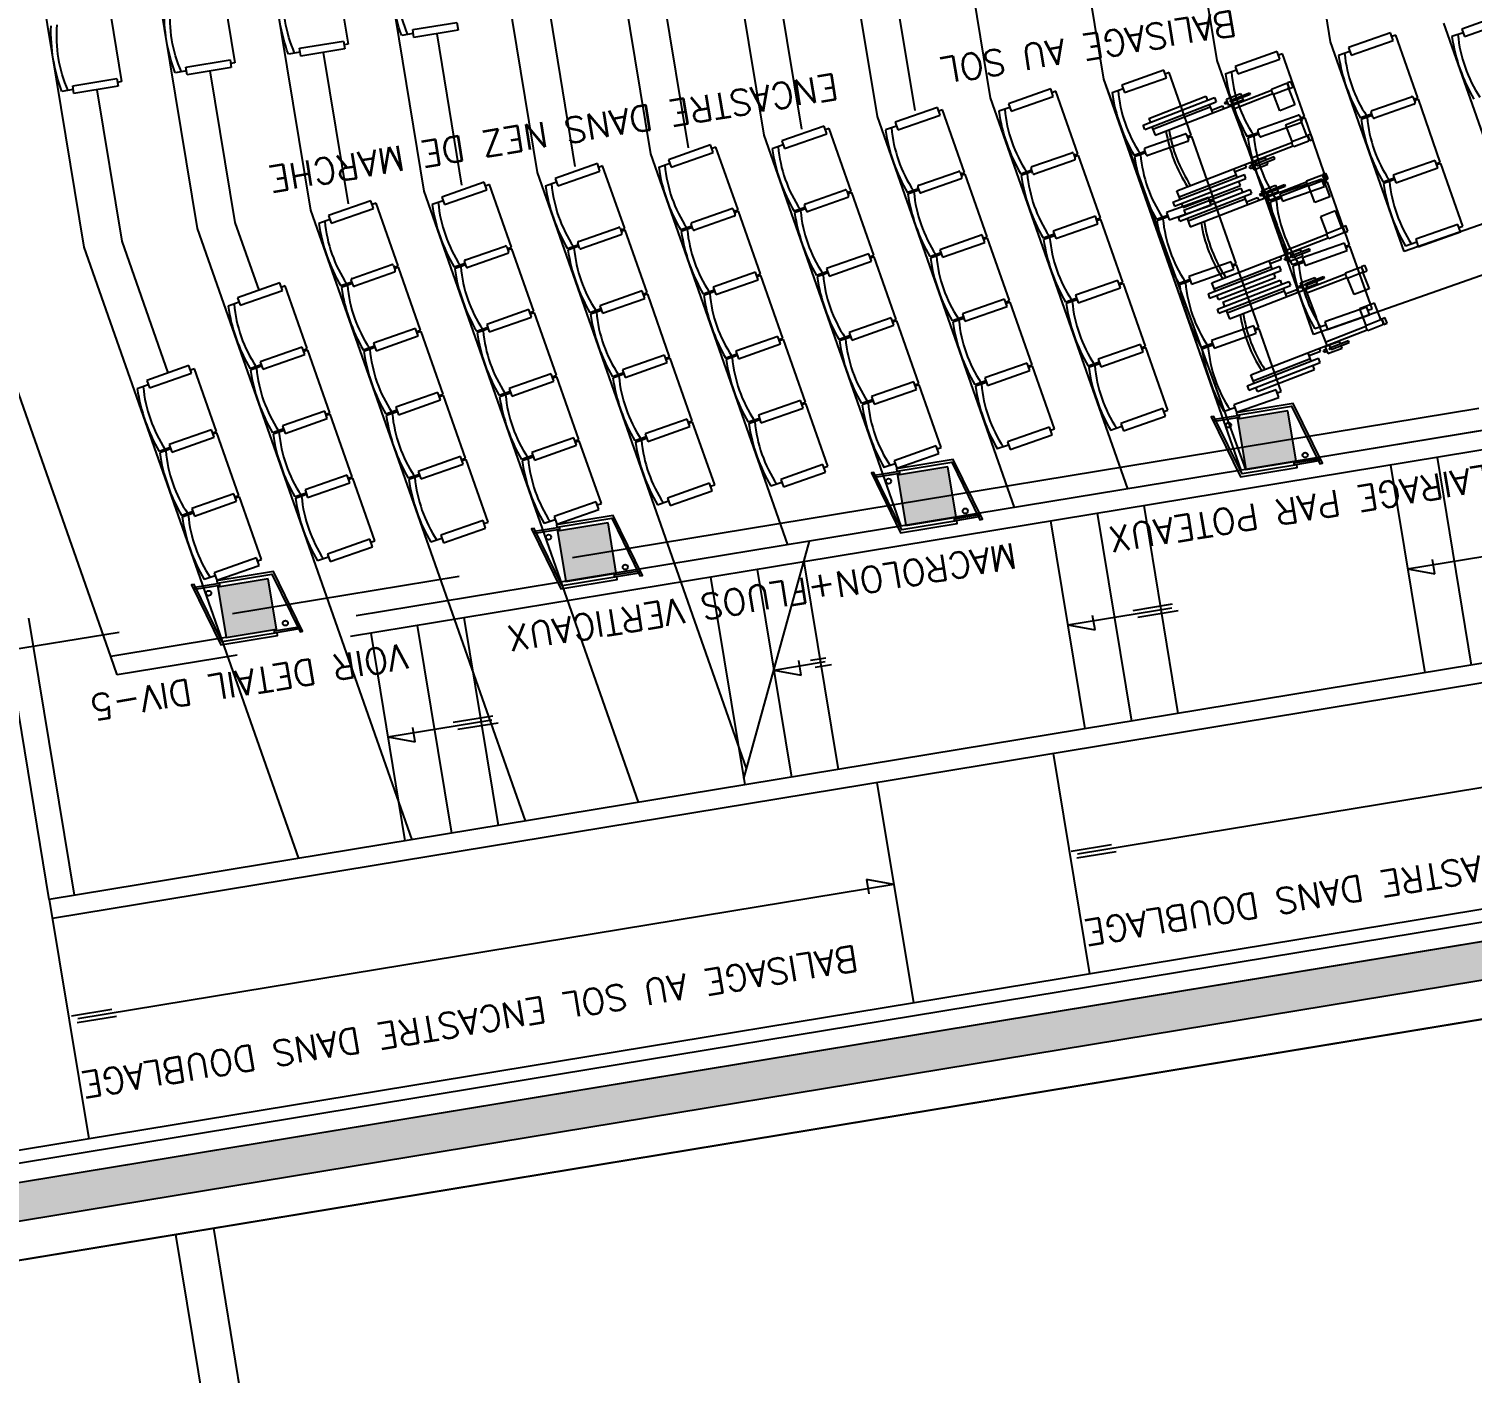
# Model space of a CAD drawing. Header units: millimetres. Extents: x 33140 to 33459, y 51582 to 51854.
# Drawn here: x 33264.98 to 33276.3, y 51634.11 to 51644.64 of the extents above; entities that cross this region are included whole.
import ezdxf

# ---------------------------------------------------------------- set-up
doc = ezdxf.new("R2010")
doc.units = ezdxf.units.MM
doc.header["$LTSCALE"] = 0.3
doc.header["$MEASUREMENT"] = 0
for name, pattern in [('ACAD_ISO02W100', [15, 12, -3]), ('ACAD_ISO04W100', [30, 24, -3, 0, -3]), ('ACAD_ISO08W100', [36, 24, -3, 6, -3])]:
    doc.linetypes.add(name, pattern=pattern)
doc.layers.get('0').update_dxf_attribs({"linetype": 'CONTINUOUS'})
for name, color, linetype in [('00-TRAMES-BAT', 7, 'ACAD_ISO08W100'), ('01-TREMIE-ESCAL-ASC', 4, 'CONTINUOUS'), ('02-MURS-PORTEUR', 1, 'CONTINUOUS'), ('02-MURS-POTEAU', 6, 'CONTINUOUS'), ('04-CLOISONS', 2, 'CONTINUOUS'), ('05-MEN-INT', 4, 'CONTINUOUS'), ('08-EQUI-HANDI', 151, 'CONTINUOUS'), ('08-EQUI-MEUBLE', 8, 'CONTINUOUS'), ('11-RES-ELECTRICITE', 71, 'CONTINUOUS'), ('14-HACH-MURS', 253, 'CONTINUOUS'), ('14-HACH-POTEAU', 251, 'CONTINUOUS')]:
    doc.layers.add(name, color=color, linetype=linetype)
doc.layers.add('POLY-SURFACE', color=1, linetype='CONTINUOUS', plot=False)
doc.styles.add('ANN', font='romans.shx')

# ---------------------------------------------------------------- blocks, each defined once
blk = doc.blocks.new('AD')
for p, q in [((28, 38.3), (22, 38.3)), ((22, 38.3), (22, 3.3)), ((28, 3.3), (28, 38.3)), ((22, 3.3), (28, 3.3))]:
    blk.add_line(p, q)
blk = doc.blocks.new('AG')
blk.add_lwpolyline([(-28, 4.3), (-28, 37.3, -0.414214), (-27, 38.3), (-23, 38.3, -0.414214), (-22, 37.3), (-22, 4.3, -0.414214), (-23, 3.3), (-27, 3.3, -0.414214)], format="xyb", close=True)
blk = doc.blocks.new('Hand-siege')
for p, q in [((-7.2, 25.4), (40.8, 25.4)), ((-7.2, 25.4), (-7.2, 21.9)), ((40.8, 25.4), (40.8, 21.9)), ((-13.2, 21.9), (46.8, 21.9)), ((-13.2, 18.4), (-13.2, 21.9)), ((-13.2, 18.4), (46.8, 18.4)), ((-7.2, 18.4), (-7.2, 11.4)), ((-7.2, 16.4), (40.8, 16.4)), ((-7.2, 11.4), (90.5, 11.4)), ((40.8, 18.4), (40.8, 11.4)), ((40.9, 13.8), (50.3, 13.8)), ((46.8, 21.9), (46.8, 18.4)), ((50.3, 13.8), (50.3, 11.4)), ((52.7, 15.6), (52.7, 14.1)), ((52.7, 15.6), (55, 15.6)), ((55, 14.1), (52.7, 14.1)), ((55, 17.6), (66.9, 17.6)), ((55, 12.1), (55, 17.6)), ((66.9, 12.1), (55, 12.1)), ((55.6, 12.1), (55.6, 11.4)), ((56.8, 11.4), (56.8, -12.1)), ((58.1, 12.1), (58.1, 11.4)), ((58.6, 15.6), (58.6, 12.1)), ((58.6, 15.6), (73.6, 15.6)), ((73.6, 14.1), (58.6, 14.1)), ((66.9, 17.6), (66.9, 15.6)), ((66.9, 14.1), (66.9, 12.1)), ((73.6, 15.6), (73.6, 14.1)), ((90.8, 12.1), (103.4, 12.1)), ((103.8, 11.4), (104.2, 11.4)), ((104.2, 12.3), (106.8, 12.3)), ((104.2, 7.5), (104.2, 12.3)), ((106.8, 12.3), (106.8, 7.5)), ((56.8, 8.4), (90.5, 8.4)), ((90.8, 7.8), (103.4, 7.8)), ((90.8, -6.1), (90.8, 7.8)), ((103.4, 7.8), (103.4, -6.1)), ((103.8, 8.4), (104.2, 8.4)), ((104.2, 7.5), (106.8, 7.5)), ((103.4, -6.1), (90.8, -6.1)), ((56.8, -35.6), (56.8, -12.1)), ((90.8, -18.1), (90.8, -32)), ((103.4, -18.1), (90.8, -18.1)), ((103.4, -32), (103.4, -18.1)), ((56.8, -32.6), (90.5, -32.6)), ((90.8, -32), (103.4, -32)), ((103.8, -32.6), (104.2, -32.6)), ((104.2, -31.7), (106.8, -31.7)), ((104.2, -31.7), (104.2, -36.4)), ((106.8, -36.4), (106.8, -31.7)), ((-13.2, -42.6), (-13.2, -46.1)), ((-13.2, -42.6), (46.8, -42.6)), ((-7.2, -42.6), (-7.2, -35.6)), ((-7.2, -35.6), (90.5, -35.6)), ((-7.2, -40.6), (40.8, -40.6)), ((40.8, -42.6), (40.8, -35.6)), ((40.9, -37.9), (50.3, -37.9)), ((46.8, -46.1), (46.8, -42.6)), ((50.3, -37.9), (50.3, -35.6)), ((55, -38.3), (52.7, -38.3)), ((52.7, -39.8), (52.7, -38.3)), ((52.7, -39.8), (55, -39.8)), ((66.9, -36.3), (55, -36.3)), ((55, -36.3), (55, -41.8)), ((55, -41.8), (66.9, -41.8)), ((55.6, -36.3), (55.6, -35.6)), ((58.1, -36.3), (58.1, -35.6)), ((58.6, -39.8), (58.6, -36.3)), ((73.6, -38.3), (58.6, -38.3)), ((58.6, -39.8), (73.6, -39.8)), ((66.9, -38.3), (66.9, -36.3)), ((66.9, -41.8), (66.9, -39.8)), ((73.6, -39.8), (73.6, -38.3)), ((90.8, -36.2), (103.4, -36.2)), ((103.8, -35.6), (104.2, -35.6)), ((104.2, -36.4), (106.8, -36.4)), ((-13.2, -46.1), (46.8, -46.1)), ((-7.2, -49.6), (-7.2, -46.1)), ((-7.2, -49.6), (40.8, -49.6)), ((40.8, -49.6), (40.8, -46.1))]:
    blk.add_line(p, q)
for centre in [(57.8, 14.8), (57.8, -39)]:
    blk.add_circle(centre, 0.435)
for centre, radius, start, end in [((113.6, -12.1), 114.2, 168.1249, 180), ((113.6, -12.1), 111.7, 167.8551, 180), ((94.1, 9.9), 3.96, 147.0992, 211.8662), ((100.1, 9.9), 3.96, 328.1338, 32.9008), ((113.6, -12.1), 114.2, 180, 191.8751), ((113.6, -12.1), 111.7, 180, 192.1449), ((94.1, -34.1), 3.96, 148.1338, 212.9008), ((100.1, -34.1), 3.96, 327.0992, 31.8662)]:
    blk.add_arc(centre, radius, start, end)

msp = doc.modelspace()

# ---------------------------------------------------------------- hatches: boundary and pattern name
at = {"layer": '14-HACH-MURS'}
msp.add_hatch(color=256, dxfattribs=at).paths.add_polyline_path([(33297.513, 51640.663), (33259.278, 51634.367), (33255.16, 51659.373), (33275.535, 51662.728), (33275.584, 51662.432), (33255.505, 51659.126), (33259.525, 51634.712), (33283.443, 51638.65), (33283.384, 51639.005), (33283.582, 51639.038), (33283.64, 51638.683), (33285.919, 51639.058), (33285.861, 51639.413), (33286.058, 51639.446), (33286.117, 51639.091), (33297.168, 51640.91), (33296.526, 51644.808), (33296.871, 51644.56)])
at = {"layer": '14-HACH-POTEAU'}
h = msp.add_hatch(color=256, dxfattribs=at)
h.paths.add_polyline_path([(33261.531, 51639.451), (33261.137, 51639.386), (33261.202, 51638.991), (33261.596, 51639.056)])
h.paths.add_polyline_path([(33277.516, 51642.083), (33277.121, 51642.018), (33277.186, 51641.623), (33277.581, 51641.688)])
h.paths.add_polyline_path([(33274.852, 51641.644), (33274.457, 51641.579), (33274.522, 51641.185), (33274.917, 51641.25)])
h.paths.add_polyline_path([(33272.188, 51641.206), (33271.793, 51641.141), (33271.858, 51640.746), (33272.253, 51640.811)])
h.paths.add_polyline_path([(33269.524, 51640.767), (33269.129, 51640.702), (33269.194, 51640.307), (33269.589, 51640.372)])
h.paths.add_polyline_path([(33266.86, 51640.328), (33266.465, 51640.263), (33266.53, 51639.869), (33266.925, 51639.934)])
h.paths.add_polyline_path([(33264.196, 51639.89), (33263.801, 51639.825), (33263.866, 51639.43), (33264.261, 51639.495)])

# ---------------------------------------------------------------- linework, layer by layer
at = {"layer": '00-TRAMES-BAT'}
msp.add_line((33382.914, 51659.21), (33261.469, 51639.213), dxfattribs=at)
at = {"layer": '01-TREMIE-ESCAL-ASC'}
for p, q in [((33275.657, 51641.219), (33275.925, 51639.591)), ((33276.022, 51641.279), (33276.29, 51639.651)), ((33273.723, 51640.901), (33273.991, 51639.273)), ((33272.993, 51640.781), (33273.261, 51639.153)), ((33273.358, 51640.841), (33273.626, 51639.213)), ((33271.059, 51640.462), (33271.327, 51638.834)), ((33275.791, 51640.405), (33276.005, 51640.366)), ((33276.005, 51640.366), (33275.986, 51640.48)), ((33279.452, 51640.172), (33265.145, 51637.816)), ((33279.477, 51640.024), (33265.169, 51637.668)), ((33273.127, 51639.967), (33273.341, 51639.927)), ((33273.341, 51639.927), (33273.322, 51640.041)), ((33270.823, 51639.613), (33270.962, 51638.774)), ((33270.823, 51639.613), (33271.038, 51639.573)), ((33271.038, 51639.573), (33271.019, 51639.687)), ((33268.013, 51639.05), (33267.994, 51639.164)), ((33267.798, 51639.089), (33268.013, 51639.05)), ((33273.014, 51638.96), (33273.298, 51637.233)), ((33271.632, 51638.732), (33271.917, 51637.006)), ((33271.764, 51637.933), (33271.55, 51637.973)), ((33271.55, 51637.973), (33271.569, 51637.859)), ((33265.145, 51637.816), (33265.454, 51635.941))]:
    msp.add_line(p, q, dxfattribs=at)
at = {"layer": '01-TREMIE-ESCAL-ASC', "linetype": 'ACAD_ISO02W100'}
for p, q in [((33271.103, 51640.622), (33266.925, 51639.934)), ((33271.059, 51640.462), (33265.678, 51639.576)), ((33270.694, 51640.402), (33270.823, 51639.613)), ((33270.328, 51640.342), (33270.597, 51638.714)), ((33268.029, 51639.963), (33268.297, 51638.335)), ((33268.394, 51640.024), (33268.663, 51638.395)), ((33266.494, 51639.863), (33265.628, 51639.72)), ((33267.664, 51639.903), (33267.932, 51638.275)), ((33265.678, 51639.576), (33265.628, 51639.72))]:
    msp.add_line(p, q, dxfattribs=at)
at = {"layer": '01-TREMIE-ESCAL-ASC', "linetype": 'ACAD_ISO04W100'}
for p, q in [((33270.588, 51638.763), (33271.103, 51640.622)), ((33275.791, 51640.405), (33276.606, 51640.54)), ((33273.127, 51639.967), (33273.942, 51640.101)), ((33273.639, 51640.081), (33273.948, 51640.132)), ((33273.676, 51640.027), (33273.992, 51640.079)), ((33270.823, 51639.613), (33271.225, 51639.679)), ((33271.111, 51639.691), (33271.231, 51639.71)), ((33271.148, 51639.636), (33271.275, 51639.657)), ((33267.798, 51639.089), (33268.614, 51639.224)), ((33268.311, 51639.204), (33268.62, 51639.255)), ((33268.348, 51639.149), (33268.664, 51639.201)), ((33279.608, 51639.225), (33273.204, 51638.17)), ((33273.47, 51638.244), (33273.153, 51638.192)), ((33273.507, 51638.19), (33273.198, 51638.139)), ((33271.764, 51637.933), (33265.37, 51636.88)), ((33265.636, 51636.955), (33265.32, 51636.903)), ((33265.673, 51636.9), (33265.364, 51636.849))]:
    msp.add_line(p, q, dxfattribs=at)
at = {"layer": '02-MURS-PORTEUR', "color": 4}
for p, q in [((33275.187, 51644.534), (33273.4, 51655.387)), ((33274.299, 51644.387), (33272.512, 51655.241)), ((33273.411, 51644.241), (33271.624, 51655.095)), ((33272.523, 51644.095), (33270.736, 51654.949)), ((33271.635, 51643.949), (33269.848, 51654.802)), ((33270.747, 51643.802), (33268.96, 51654.656)), ((33269.859, 51643.656), (33268.072, 51654.51)), ((33268.971, 51643.51), (33267.184, 51654.364)), ((33268.083, 51643.364), (33266.296, 51654.218)), ((33267.195, 51643.217), (33265.407, 51654.071)), ((33266.307, 51643.071), (33264.519, 51653.925)), ((33265.419, 51642.925), (33263.631, 51653.779)), ((33271.931, 51643.997), (33271.736, 51645.183)), ((33271.043, 51643.851), (33270.848, 51645.037)), ((33270.155, 51643.705), (33269.96, 51644.891)), ((33269.267, 51643.559), (33269.072, 51644.744)), ((33268.379, 51643.412), (33268.184, 51644.598)), ((33276.476, 51643.539), (33276.075, 51644.68)), ((33275.764, 51642.891), (33275.187, 51644.534)), ((33267.491, 51643.266), (33267.295, 51644.452)), ((33275.052, 51642.242), (33274.299, 51644.387)), ((33266.603, 51643.12), (33266.407, 51644.306)), ((33265.715, 51642.974), (33265.519, 51644.159)), ((33274.486, 51641.179), (33273.411, 51644.241)), ((33273.598, 51641.032), (33272.523, 51644.095)), ((33272.71, 51640.886), (33271.635, 51643.949)), ((33271.822, 51640.74), (33270.747, 51643.802)), ((33270.934, 51640.594), (33269.859, 51643.656)), ((33277.952, 51643.659), (33275.764, 51642.891)), ((33270.61, 51638.842), (33268.971, 51643.51)), ((33269.764, 51638.577), (33268.083, 51643.364)), ((33278.066, 51643.301), (33275.052, 51642.242)), ((33266.789, 51642.589), (33266.603, 51643.12)), ((33268.876, 51638.431), (33267.195, 51643.217)), ((33267.988, 51638.284), (33266.307, 51643.071)), ((33267.1, 51638.138), (33265.419, 51642.925)), ((33266.077, 51641.941), (33265.715, 51642.974)), ((33265.145, 51637.816), (33264.788, 51639.987)), ((33265.342, 51637.849), (33264.985, 51640.02)), ((33266.53, 51639.869), (33266.494, 51639.863))]:
    msp.add_line(p, q, dxfattribs=at)
at = {"layer": '02-MURS-PORTEUR', "color": 8, "linetype": 'ACAD_ISO02W100'}
for p, q in [((33265.628, 51639.72), (33264.51, 51642.903)), ((33266.431, 51635.241), (33267.655, 51627.81)), ((33266.135, 51635.192), (33267.408, 51627.465))]:
    msp.add_line(p, q, dxfattribs=at)
at = {"layer": '02-MURS-PORTEUR'}
for p, q in [((33297.513, 51640.663), (33259.278, 51634.367)), ((33283.443, 51638.65), (33259.525, 51634.712))]:
    msp.add_line(p, q, dxfattribs=at)
at = {"layer": '02-MURS-PORTEUR', "color": 4}
msp.add_arc((33323.728, 51658.1), 48, 180.743, 197.9581, dxfattribs=at)
at = {"layer": '02-MURS-POTEAU'}
for points in [[(33274.852, 51641.644), (33274.457, 51641.579), (33274.522, 51641.185), (33274.917, 51641.25)], [(33272.188, 51641.206), (33271.793, 51641.141), (33271.858, 51640.746), (33272.253, 51640.811)], [(33269.524, 51640.767), (33269.129, 51640.702), (33269.194, 51640.307), (33269.589, 51640.372)], [(33266.86, 51640.328), (33266.465, 51640.263), (33266.53, 51639.869), (33266.925, 51639.934)]]:
    msp.add_lwpolyline(points, close=True, dxfattribs=at)
at = {"layer": '04-CLOISONS'}
for p, q in [((33283.402, 51638.897), (33261.014, 51635.21)), ((33283.418, 51638.798), (33259.649, 51634.884))]:
    msp.add_line(p, q, dxfattribs=at)
for points in [[(33274.452, 51641.609), (33274.882, 51641.68), (33275.102, 51641.229), (33275.123, 51641.233), (33274.893, 51641.702), (33274.449, 51641.629)], [(33274.922, 51641.22), (33274.493, 51641.149), (33274.273, 51641.6), (33274.252, 51641.596), (33274.481, 51641.127), (33274.925, 51641.2)], [(33271.788, 51641.17), (33272.218, 51641.241), (33272.438, 51640.791), (33272.458, 51640.794), (33272.229, 51641.263), (33271.785, 51641.19)], [(33272.258, 51640.781), (33271.828, 51640.711), (33271.608, 51641.161), (33271.588, 51641.157), (33271.817, 51640.688), (33272.261, 51640.762)], [(33269.124, 51640.732), (33269.554, 51640.802), (33269.774, 51640.352), (33269.794, 51640.355), (33269.565, 51640.824), (33269.121, 51640.751)], [(33269.594, 51640.343), (33269.164, 51640.272), (33268.944, 51640.722), (33268.924, 51640.719), (33269.153, 51640.25), (33269.597, 51640.323)], [(33266.46, 51640.293), (33266.889, 51640.364), (33267.11, 51639.913), (33267.13, 51639.917), (33266.901, 51640.386), (33266.457, 51640.313)], [(33266.93, 51639.904), (33266.5, 51639.833), (33266.28, 51640.283), (33266.26, 51640.28), (33266.489, 51639.811), (33266.933, 51639.884)]]:
    msp.add_lwpolyline(points, close=True, dxfattribs=at)
at = {"layer": '05-MEN-INT'}
for p, q in [((33279.16, 51641.948), (33271.103, 51640.622)), ((33279.332, 51641.825), (33271.059, 51640.462))]:
    msp.add_line(p, q, dxfattribs=at)
for points in [[(33274.472, 51641.607), (33274.277, 51641.575), (33274.28, 51641.562), (33274.474, 51641.594)], [(33274.902, 51641.222), (33275.097, 51641.254), (33275.095, 51641.266), (33274.9, 51641.234)], [(33271.808, 51641.169), (33271.613, 51641.137), (33271.615, 51641.124), (33271.81, 51641.156)], [(33272.238, 51640.783), (33272.433, 51640.815), (33272.431, 51640.828), (33272.236, 51640.796)], [(33269.144, 51640.73), (33268.949, 51640.698), (33268.951, 51640.685), (33269.146, 51640.717)], [(33266.48, 51640.291), (33266.285, 51640.259), (33266.287, 51640.246), (33266.482, 51640.278)], [(33269.574, 51640.344), (33269.769, 51640.376), (33269.767, 51640.389), (33269.572, 51640.357)], [(33266.91, 51639.905), (33267.105, 51639.938), (33267.103, 51639.95), (33266.908, 51639.918)]]:
    msp.add_lwpolyline(points, close=True, dxfattribs=at)
for centre in [(33274.387, 51641.532), (33274.988, 51641.297), (33271.723, 51641.093), (33272.324, 51640.859), (33269.058, 51640.654), (33269.659, 51640.42), (33266.394, 51640.215), (33266.995, 51639.981)]:
    msp.add_circle(centre, 0.02, dxfattribs=at)
at = {"layer": '08-EQUI-MEUBLE'}
for p, q in [((33267.403, 51645.028), (33267.488, 51644.515)), ((33266.515, 51644.882), (33266.6, 51644.369)), ((33265.627, 51644.736), (33265.712, 51644.223)), ((33267.998, 51644.599), (33267.907, 51644.584)), ((33275.699, 51644.586), (33275.667, 51644.575)), ((33275.871, 51644.095), (33275.699, 51644.586)), ((33276.225, 51644.605), (33276.138, 51644.575)), ((33267.488, 51644.515), (33267.455, 51644.51)), ((33266.6, 51644.369), (33266.567, 51644.364)), ((33267.11, 51644.453), (33267.019, 51644.438)), ((33274.811, 51644.44), (33274.779, 51644.429)), ((33274.983, 51643.949), (33274.811, 51644.44)), ((33275.337, 51644.459), (33275.25, 51644.428)), ((33266.222, 51644.307), (33266.131, 51644.292)), ((33273.923, 51644.294), (33273.891, 51644.282)), ((33274.095, 51643.803), (33273.923, 51644.294)), ((33274.449, 51644.313), (33274.362, 51644.282)), ((33265.333, 51644.16), (33265.243, 51644.146)), ((33265.712, 51644.223), (33265.679, 51644.217)), ((33273.034, 51644.147), (33273.003, 51644.136)), ((33273.207, 51643.657), (33273.034, 51644.147)), ((33273.561, 51644.167), (33273.474, 51644.136)), ((33272.673, 51644.02), (33272.586, 51643.99)), ((33275.839, 51644.084), (33275.871, 51644.095)), ((33275.875, 51644.084), (33275.843, 51644.073)), ((33276.047, 51643.593), (33275.875, 51644.084)), ((33272.146, 51644.001), (33272.115, 51643.99)), ((33272.319, 51643.51), (33272.146, 51644.001)), ((33274.951, 51643.938), (33274.983, 51643.949)), ((33274.987, 51643.938), (33274.955, 51643.927)), ((33275.159, 51643.447), (33274.987, 51643.938)), ((33275.509, 51643.968), (33275.422, 51643.938)), ((33275.513, 51643.957), (33275.426, 51643.927)), ((33271.258, 51643.855), (33271.227, 51643.844)), ((33271.431, 51643.364), (33271.258, 51643.855)), ((33271.785, 51643.874), (33271.698, 51643.844)), ((33274.063, 51643.792), (33274.095, 51643.803)), ((33274.621, 51643.822), (33274.534, 51643.792)), ((33274.625, 51643.811), (33274.538, 51643.78)), ((33270.37, 51643.709), (33270.339, 51643.698)), ((33270.543, 51643.218), (33270.37, 51643.709)), ((33270.897, 51643.728), (33270.81, 51643.697)), ((33274.099, 51643.792), (33274.067, 51643.781)), ((33274.271, 51643.301), (33274.099, 51643.792)), ((33270.009, 51643.582), (33269.922, 51643.551)), ((33273.175, 51643.646), (33273.207, 51643.657)), ((33273.211, 51643.645), (33273.179, 51643.634)), ((33273.383, 51643.155), (33273.211, 51643.645)), ((33273.733, 51643.676), (33273.646, 51643.645)), ((33273.737, 51643.665), (33273.65, 51643.634)), ((33276.016, 51643.582), (33276.047, 51643.593)), ((33276.051, 51643.582), (33276.02, 51643.571)), ((33276.223, 51643.091), (33276.051, 51643.582)), ((33269.482, 51643.562), (33269.451, 51643.551)), ((33269.655, 51643.072), (33269.482, 51643.562)), ((33272.287, 51643.499), (33272.319, 51643.51)), ((33272.323, 51643.499), (33272.291, 51643.488)), ((33272.495, 51643.008), (33272.323, 51643.499)), ((33272.845, 51643.53), (33272.758, 51643.499)), ((33272.849, 51643.518), (33272.762, 51643.488)), ((33275.686, 51643.466), (33275.599, 51643.436)), ((33275.69, 51643.455), (33275.603, 51643.425)), ((33268.594, 51643.416), (33268.563, 51643.405)), ((33268.767, 51642.926), (33268.594, 51643.416)), ((33269.121, 51643.435), (33269.034, 51643.405)), ((33271.399, 51643.353), (33271.431, 51643.364)), ((33271.435, 51643.353), (33271.403, 51643.342)), ((33271.607, 51642.862), (33271.435, 51643.353)), ((33271.957, 51643.383), (33271.87, 51643.353)), ((33271.961, 51643.372), (33271.874, 51643.342)), ((33275.128, 51643.436), (33275.159, 51643.447)), ((33275.163, 51643.436), (33275.132, 51643.425)), ((33275.335, 51642.945), (33275.163, 51643.436)), ((33267.706, 51643.27), (33267.675, 51643.259)), ((33267.879, 51642.779), (33267.706, 51643.27)), ((33268.233, 51643.289), (33268.146, 51643.259)), ((33271.069, 51643.237), (33270.982, 51643.207)), ((33274.24, 51643.29), (33274.271, 51643.301)), ((33274.275, 51643.29), (33274.244, 51643.279)), ((33274.447, 51642.799), (33274.275, 51643.29)), ((33274.797, 51643.32), (33274.711, 51643.29)), ((33274.801, 51643.309), (33274.715, 51643.278)), ((33267.345, 51643.143), (33267.258, 51643.112)), ((33270.511, 51643.207), (33270.543, 51643.218)), ((33270.547, 51643.207), (33270.515, 51643.196)), ((33270.719, 51642.716), (33270.547, 51643.207)), ((33271.073, 51643.226), (33270.986, 51643.195)), ((33273.352, 51643.144), (33273.383, 51643.155)), ((33273.387, 51643.143), (33273.356, 51643.132)), ((33273.559, 51642.653), (33273.387, 51643.143)), ((33273.909, 51643.174), (33273.823, 51643.143)), ((33273.913, 51643.163), (33273.827, 51643.132)), ((33269.623, 51643.061), (33269.655, 51643.072)), ((33269.659, 51643.06), (33269.627, 51643.049)), ((33269.831, 51642.57), (33269.659, 51643.06)), ((33270.181, 51643.091), (33270.094, 51643.061)), ((33270.185, 51643.08), (33270.098, 51643.049)), ((33272.464, 51642.997), (33272.495, 51643.008)), ((33273.021, 51643.028), (33272.935, 51642.997)), ((33273.025, 51643.016), (33272.939, 51642.986)), ((33276.192, 51643.08), (33276.223, 51643.091)), ((33268.735, 51642.914), (33268.767, 51642.926)), ((33268.771, 51642.914), (33268.739, 51642.903)), ((33268.943, 51642.424), (33268.771, 51642.914)), ((33269.293, 51642.945), (33269.206, 51642.914)), ((33269.297, 51642.933), (33269.21, 51642.903)), ((33272.499, 51642.997), (33272.468, 51642.986)), ((33272.671, 51642.507), (33272.499, 51642.997)), ((33275.304, 51642.934), (33275.335, 51642.945)), ((33275.339, 51642.934), (33275.308, 51642.923)), ((33275.512, 51642.443), (33275.339, 51642.934)), ((33275.862, 51642.964), (33275.775, 51642.934)), ((33267.847, 51642.768), (33267.879, 51642.779)), ((33268.405, 51642.799), (33268.318, 51642.768)), ((33268.409, 51642.787), (33268.322, 51642.757)), ((33271.576, 51642.851), (33271.607, 51642.862)), ((33271.611, 51642.851), (33271.58, 51642.84)), ((33271.783, 51642.36), (33271.611, 51642.851)), ((33272.133, 51642.881), (33272.047, 51642.851)), ((33272.137, 51642.87), (33272.051, 51642.84)), ((33274.416, 51642.788), (33274.447, 51642.799)), ((33274.451, 51642.788), (33274.42, 51642.777)), ((33274.624, 51642.297), (33274.451, 51642.788)), ((33274.974, 51642.818), (33274.887, 51642.788)), ((33274.978, 51642.807), (33274.891, 51642.776)), ((33267.882, 51642.768), (33267.851, 51642.757)), ((33268.055, 51642.277), (33267.882, 51642.768)), ((33270.688, 51642.705), (33270.719, 51642.716)), ((33270.723, 51642.705), (33270.691, 51642.694)), ((33270.895, 51642.214), (33270.723, 51642.705)), ((33271.245, 51642.735), (33271.159, 51642.705)), ((33271.249, 51642.724), (33271.163, 51642.693)), ((33274.086, 51642.672), (33273.999, 51642.642)), ((33274.09, 51642.661), (33274.003, 51642.63)), ((33266.994, 51642.622), (33266.963, 51642.611)), ((33267.167, 51642.131), (33266.994, 51642.622)), ((33267.517, 51642.652), (33267.43, 51642.622)), ((33267.521, 51642.641), (33267.434, 51642.61)), ((33269.799, 51642.559), (33269.831, 51642.57)), ((33269.835, 51642.558), (33269.803, 51642.547)), ((33270.007, 51642.068), (33269.835, 51642.558)), ((33270.357, 51642.589), (33270.271, 51642.559)), ((33270.361, 51642.578), (33270.274, 51642.547)), ((33273.528, 51642.642), (33273.559, 51642.653)), ((33273.563, 51642.641), (33273.532, 51642.63)), ((33273.736, 51642.151), (33273.563, 51642.641)), ((33266.633, 51642.495), (33266.546, 51642.464)), ((33269.469, 51642.443), (33269.382, 51642.412)), ((33272.64, 51642.496), (33272.671, 51642.507)), ((33272.675, 51642.495), (33272.644, 51642.484)), ((33272.848, 51642.005), (33272.675, 51642.495)), ((33273.198, 51642.526), (33273.111, 51642.495)), ((33273.202, 51642.514), (33273.115, 51642.484)), ((33275.48, 51642.432), (33275.512, 51642.443)), ((33268.911, 51642.413), (33268.943, 51642.424)), ((33268.947, 51642.412), (33268.915, 51642.401)), ((33269.119, 51641.922), (33268.947, 51642.412)), ((33269.473, 51642.431), (33269.386, 51642.401)), ((33271.752, 51642.349), (33271.783, 51642.36)), ((33271.787, 51642.349), (33271.756, 51642.338)), ((33271.96, 51641.858), (33271.787, 51642.349)), ((33272.31, 51642.38), (33272.223, 51642.349)), ((33272.314, 51642.368), (33272.227, 51642.338)), ((33268.023, 51642.266), (33268.055, 51642.277)), ((33268.059, 51642.266), (33268.027, 51642.255)), ((33268.231, 51641.775), (33268.059, 51642.266)), ((33268.581, 51642.297), (33268.494, 51642.266)), ((33268.585, 51642.285), (33268.498, 51642.255)), ((33270.864, 51642.203), (33270.895, 51642.214)), ((33271.422, 51642.233), (33271.335, 51642.203)), ((33271.426, 51642.222), (33271.339, 51642.192)), ((33274.592, 51642.286), (33274.624, 51642.297)), ((33274.628, 51642.286), (33274.596, 51642.275)), ((33274.8, 51641.795), (33274.628, 51642.286)), ((33275.15, 51642.316), (33275.063, 51642.286)), ((33267.135, 51642.12), (33267.167, 51642.131)), ((33267.171, 51642.12), (33267.139, 51642.109)), ((33267.343, 51641.629), (33267.171, 51642.12)), ((33267.693, 51642.15), (33267.606, 51642.12)), ((33267.697, 51642.139), (33267.61, 51642.109)), ((33270.899, 51642.203), (33270.868, 51642.192)), ((33271.071, 51641.712), (33270.899, 51642.203)), ((33273.704, 51642.14), (33273.736, 51642.151)), ((33273.74, 51642.139), (33273.708, 51642.128)), ((33273.912, 51641.649), (33273.74, 51642.139)), ((33274.262, 51642.17), (33274.175, 51642.14)), ((33274.266, 51642.159), (33274.179, 51642.128)), ((33266.805, 51642.004), (33266.718, 51641.974)), ((33266.809, 51641.993), (33266.722, 51641.962)), ((33269.976, 51642.057), (33270.007, 51642.068)), ((33270.011, 51642.057), (33269.98, 51642.045)), ((33270.183, 51641.566), (33270.011, 51642.057)), ((33270.534, 51642.087), (33270.447, 51642.057)), ((33270.538, 51642.076), (33270.451, 51642.045)), ((33272.816, 51641.994), (33272.848, 51642.005)), ((33272.852, 51641.993), (33272.82, 51641.982)), ((33273.024, 51641.503), (33272.852, 51641.993)), ((33273.374, 51642.024), (33273.287, 51641.993)), ((33273.378, 51642.012), (33273.291, 51641.982)), ((33266.283, 51641.974), (33266.251, 51641.963)), ((33266.455, 51641.483), (33266.283, 51641.974)), ((33269.088, 51641.911), (33269.119, 51641.922)), ((33269.123, 51641.91), (33269.092, 51641.899)), ((33269.295, 51641.42), (33269.123, 51641.91)), ((33269.646, 51641.941), (33269.559, 51641.91)), ((33269.649, 51641.93), (33269.563, 51641.899)), ((33272.486, 51641.878), (33272.399, 51641.847)), ((33265.921, 51641.847), (33265.834, 51641.816)), ((33268.2, 51641.764), (33268.231, 51641.775)), ((33268.235, 51641.764), (33268.204, 51641.753)), ((33268.407, 51641.273), (33268.235, 51641.764)), ((33268.757, 51641.795), (33268.671, 51641.764)), ((33268.761, 51641.783), (33268.675, 51641.753)), ((33271.928, 51641.847), (33271.96, 51641.858)), ((33271.963, 51641.847), (33271.932, 51641.836)), ((33272.136, 51641.356), (33271.963, 51641.847)), ((33272.49, 51641.866), (33272.403, 51641.836)), ((33274.769, 51641.784), (33274.8, 51641.795)), ((33267.869, 51641.648), (33267.783, 51641.618)), ((33271.04, 51641.701), (33271.071, 51641.712)), ((33271.075, 51641.701), (33271.044, 51641.69)), ((33271.248, 51641.21), (33271.075, 51641.701)), ((33271.598, 51641.731), (33271.511, 51641.701)), ((33271.602, 51641.72), (33271.515, 51641.69)), ((33273.88, 51641.638), (33273.912, 51641.649)), ((33274.438, 51641.668), (33274.352, 51641.638)), ((33267.312, 51641.618), (33267.343, 51641.629)), ((33267.347, 51641.618), (33267.316, 51641.607)), ((33267.519, 51641.127), (33267.347, 51641.618)), ((33267.873, 51641.637), (33267.787, 51641.607)), ((33270.152, 51641.555), (33270.183, 51641.566)), ((33270.187, 51641.555), (33270.156, 51641.544)), ((33270.36, 51641.064), (33270.187, 51641.555)), ((33270.71, 51641.585), (33270.623, 51641.555)), ((33270.714, 51641.574), (33270.627, 51641.543)), ((33266.424, 51641.472), (33266.455, 51641.483)), ((33266.459, 51641.472), (33266.428, 51641.461)), ((33266.631, 51640.981), (33266.459, 51641.472)), ((33266.981, 51641.502), (33266.895, 51641.472)), ((33266.985, 51641.491), (33266.899, 51641.46)), ((33269.264, 51641.409), (33269.295, 51641.42)), ((33269.822, 51641.439), (33269.735, 51641.408)), ((33269.826, 51641.428), (33269.739, 51641.397)), ((33272.992, 51641.492), (33273.024, 51641.503)), ((33273.55, 51641.522), (33273.463, 51641.491)), ((33266.093, 51641.356), (33266.007, 51641.325)), ((33266.097, 51641.345), (33266.011, 51641.314)), ((33269.299, 51641.408), (33269.268, 51641.397)), ((33269.472, 51640.918), (33269.299, 51641.408)), ((33272.104, 51641.345), (33272.136, 51641.356)), ((33272.662, 51641.376), (33272.575, 51641.345)), ((33268.376, 51641.262), (33268.407, 51641.273)), ((33268.411, 51641.262), (33268.38, 51641.251)), ((33268.584, 51640.772), (33268.411, 51641.262)), ((33268.934, 51641.293), (33268.847, 51641.262)), ((33268.938, 51641.281), (33268.851, 51641.251)), ((33271.216, 51641.199), (33271.248, 51641.21)), ((33271.774, 51641.229), (33271.687, 51641.199)), ((33267.488, 51641.116), (33267.519, 51641.127)), ((33267.523, 51641.116), (33267.492, 51641.105)), ((33267.696, 51640.625), (33267.523, 51641.116)), ((33268.046, 51641.146), (33267.959, 51641.116)), ((33268.05, 51641.135), (33267.963, 51641.105)), ((33270.886, 51641.083), (33270.799, 51641.053)), ((33266.6, 51640.97), (33266.631, 51640.981)), ((33266.635, 51640.97), (33266.604, 51640.959)), ((33266.808, 51640.479), (33266.635, 51640.97)), ((33267.158, 51641), (33267.071, 51640.97)), ((33267.162, 51640.989), (33267.075, 51640.958)), ((33270.328, 51641.053), (33270.36, 51641.064)), ((33266.27, 51640.854), (33266.183, 51640.824)), ((33269.44, 51640.907), (33269.472, 51640.918)), ((33269.998, 51640.937), (33269.911, 51640.906)), ((33266.274, 51640.843), (33266.187, 51640.812)), ((33268.552, 51640.76), (33268.584, 51640.772)), ((33269.11, 51640.791), (33269.023, 51640.76)), ((33267.664, 51640.614), (33267.696, 51640.625)), ((33268.222, 51640.645), (33268.135, 51640.614)), ((33266.776, 51640.468), (33266.808, 51640.479)), ((33267.334, 51640.498), (33267.247, 51640.468)), ((33266.446, 51640.352), (33266.359, 51640.322))]:
    msp.add_line(p, q, dxfattribs=at)
at = {"layer": '08-EQUI-MEUBLE', "extrusion": (0, 0, -1)}
for centre, major_axis, start_param, end_param in [((33269.098, 51645.044), (0.215, -1.308), 1.373401, 1.768192), ((33268.851, 51645.003), (0.166, -1.008), 1.313473, 1.82812), ((33268.21, 51644.898), (0.215, -1.308), 1.373401, 1.768192), ((33267.963, 51644.857), (0.166, -1.008), 1.313473, 1.82812), ((33267.075, 51644.711), (0.166, -1.008), 1.313473, 1.82812), ((33267.322, 51644.751), (0.215, -1.308), 1.373401, 1.768192), ((33266.434, 51644.605), (0.215, -1.308), 1.373401, 1.768192), ((33266.187, 51644.565), (0.166, -1.008), 1.313473, 1.82812)]:
    msp.add_ellipse(centre, major_axis=major_axis, ratio=0.961538, start_param=start_param, end_param=end_param, dxfattribs=at)
at = {"layer": '08-EQUI-MEUBLE'}
for centre, major_axis, start_param, end_param in [((33277.168, 51644.661), (-0.339, 0.964), 1.313473, 1.82812), ((33277.404, 51644.744), (-0.439, 1.251), 1.373401, 1.768192), ((33276.516, 51644.597), (-0.439, 1.251), 1.373401, 1.768192), ((33276.28, 51644.515), (-0.339, 0.964), 1.313473, 1.82812), ((33275.628, 51644.451), (-0.439, 1.251), 1.373401, 1.768192), ((33275.392, 51644.368), (-0.339, 0.964), 1.313473, 1.82812), ((33274.74, 51644.305), (-0.439, 1.251), 1.373401, 1.768192), ((33274.504, 51644.222), (-0.339, 0.964), 1.313473, 1.82812), ((33273.852, 51644.159), (-0.439, 1.251), 1.373401, 1.768192), ((33273.616, 51644.076), (-0.339, 0.964), 1.313473, 1.82812), ((33276.692, 51644.095), (-0.439, 1.251), 1.373401, 1.768192), ((33276.456, 51644.013), (-0.339, 0.964), 1.313473, 1.82812), ((33272.964, 51644.012), (-0.439, 1.251), 1.373401, 1.768192), ((33272.728, 51643.93), (-0.339, 0.964), 1.313473, 1.82812), ((33275.568, 51643.866), (-0.339, 0.964), 1.313473, 1.82812), ((33272.076, 51643.866), (-0.439, 1.251), 1.373401, 1.768192), ((33271.84, 51643.783), (-0.339, 0.964), 1.313473, 1.82812), ((33275.804, 51643.949), (-0.439, 1.251), 1.373401, 1.768192), ((33270.952, 51643.637), (-0.339, 0.964), 1.313473, 1.82812), ((33274.916, 51643.803), (-0.439, 1.251), 1.373401, 1.768192), ((33274.68, 51643.72), (-0.339, 0.964), 1.313473, 1.82812), ((33271.187, 51643.72), (-0.439, 1.251), 1.373401, 1.768192), ((33274.028, 51643.657), (-0.439, 1.251), 1.373401, 1.768192), ((33273.792, 51643.574), (-0.339, 0.964), 1.313473, 1.82812), ((33270.299, 51643.574), (-0.439, 1.251), 1.373401, 1.768192), ((33270.064, 51643.491), (-0.339, 0.964), 1.313473, 1.82812), ((33273.14, 51643.511), (-0.439, 1.251), 1.373401, 1.768192), ((33272.904, 51643.428), (-0.339, 0.964), 1.313473, 1.82812), ((33276.868, 51643.593), (-0.439, 1.251), 1.373401, 1.768192), ((33276.632, 51643.511), (-0.339, 0.964), 1.313473, 1.82812), ((33269.411, 51643.428), (-0.439, 1.251), 1.373401, 1.768192), ((33269.176, 51643.345), (-0.339, 0.964), 1.313473, 1.82812), ((33275.98, 51643.447), (-0.439, 1.251), 1.373401, 1.768192), ((33275.744, 51643.364), (-0.339, 0.964), 1.313473, 1.82812), ((33268.287, 51643.198), (-0.339, 0.964), 1.313473, 1.82812), ((33272.252, 51643.364), (-0.439, 1.251), 1.373401, 1.768192), ((33272.016, 51643.281), (-0.339, 0.964), 1.313473, 1.82812), ((33275.092, 51643.301), (-0.439, 1.251), 1.373401, 1.768192), ((33274.856, 51643.218), (-0.339, 0.964), 1.313473, 1.82812), ((33268.523, 51643.281), (-0.439, 1.251), 1.373401, 1.768192), ((33271.364, 51643.218), (-0.439, 1.251), 1.373401, 1.768192), ((33271.128, 51643.135), (-0.339, 0.964), 1.313473, 1.82812), ((33273.968, 51643.072), (-0.339, 0.964), 1.313473, 1.82812), ((33270.476, 51643.072), (-0.439, 1.251), 1.373401, 1.768192), ((33270.24, 51642.989), (-0.339, 0.964), 1.313473, 1.82812), ((33274.204, 51643.155), (-0.439, 1.251), 1.373401, 1.768192), ((33273.316, 51643.009), (-0.439, 1.251), 1.373401, 1.768192), ((33273.08, 51642.926), (-0.339, 0.964), 1.313473, 1.82812), ((33276.157, 51642.945), (-0.439, 1.251), 1.373401, 1.768192), ((33275.921, 51642.862), (-0.339, 0.964), 1.313473, 1.82812), ((33269.588, 51642.926), (-0.439, 1.251), 1.373401, 1.768192), ((33269.352, 51642.843), (-0.339, 0.964), 1.313473, 1.82812), ((33272.428, 51642.862), (-0.439, 1.251), 1.373401, 1.768192), ((33272.192, 51642.779), (-0.339, 0.964), 1.313473, 1.82812), ((33268.7, 51642.779), (-0.439, 1.251), 1.373401, 1.768192), ((33268.464, 51642.697), (-0.339, 0.964), 1.313473, 1.82812), ((33271.304, 51642.633), (-0.339, 0.964), 1.313473, 1.82812), ((33275.268, 51642.799), (-0.439, 1.251), 1.373401, 1.768192), ((33275.033, 51642.716), (-0.339, 0.964), 1.313473, 1.82812), ((33267.812, 51642.633), (-0.439, 1.251), 1.373401, 1.768192), ((33267.576, 51642.55), (-0.339, 0.964), 1.313473, 1.82812), ((33271.54, 51642.716), (-0.439, 1.251), 1.373401, 1.768192), ((33274.38, 51642.653), (-0.439, 1.251), 1.373401, 1.768192), ((33274.145, 51642.57), (-0.339, 0.964), 1.313473, 1.82812), ((33270.652, 51642.57), (-0.439, 1.251), 1.373401, 1.768192), ((33270.416, 51642.487), (-0.339, 0.964), 1.313473, 1.82812), ((33273.492, 51642.507), (-0.439, 1.251), 1.373401, 1.768192), ((33273.257, 51642.424), (-0.339, 0.964), 1.313473, 1.82812), ((33269.764, 51642.424), (-0.439, 1.251), 1.373401, 1.768192), ((33269.528, 51642.341), (-0.339, 0.964), 1.313473, 1.82812), ((33268.876, 51642.277), (-0.439, 1.251), 1.373401, 1.768192), ((33268.64, 51642.195), (-0.339, 0.964), 1.313473, 1.82812), ((33272.604, 51642.36), (-0.439, 1.251), 1.373401, 1.768192), ((33272.368, 51642.278), (-0.339, 0.964), 1.313473, 1.82812), ((33275.445, 51642.297), (-0.439, 1.251), 1.373401, 1.768192), ((33275.209, 51642.214), (-0.339, 0.964), 1.313473, 1.82812), ((33271.716, 51642.214), (-0.439, 1.251), 1.373401, 1.768192), ((33271.48, 51642.131), (-0.339, 0.964), 1.313473, 1.82812), ((33274.557, 51642.151), (-0.439, 1.251), 1.373401, 1.768192), ((33274.321, 51642.068), (-0.339, 0.964), 1.313473, 1.82812), ((33267.988, 51642.131), (-0.439, 1.251), 1.373401, 1.768192), ((33267.752, 51642.048), (-0.339, 0.964), 1.313473, 1.82812), ((33270.828, 51642.068), (-0.439, 1.251), 1.373401, 1.768192), ((33270.592, 51641.985), (-0.339, 0.964), 1.313473, 1.82812), ((33267.1, 51641.985), (-0.439, 1.251), 1.373401, 1.768192), ((33266.864, 51641.902), (-0.339, 0.964), 1.313473, 1.82812), ((33269.704, 51641.839), (-0.339, 0.964), 1.313473, 1.82812), ((33273.669, 51642.005), (-0.439, 1.251), 1.373401, 1.768192), ((33273.433, 51641.922), (-0.339, 0.964), 1.313473, 1.82812), ((33269.94, 51641.922), (-0.439, 1.251), 1.373401, 1.768192), ((33272.781, 51641.858), (-0.439, 1.251), 1.373401, 1.768192), ((33272.545, 51641.776), (-0.339, 0.964), 1.313473, 1.82812), ((33269.052, 51641.775), (-0.439, 1.251), 1.373401, 1.768192), ((33268.816, 51641.693), (-0.339, 0.964), 1.313473, 1.82812), ((33271.893, 51641.712), (-0.439, 1.251), 1.373401, 1.768192), ((33271.657, 51641.629), (-0.339, 0.964), 1.313473, 1.82812), ((33268.164, 51641.629), (-0.439, 1.251), 1.373401, 1.768192), ((33267.928, 51641.546), (-0.339, 0.964), 1.313473, 1.82812), ((33267.276, 51641.483), (-0.439, 1.251), 1.373401, 1.768192), ((33267.04, 51641.4), (-0.339, 0.964), 1.313473, 1.82812), ((33271.005, 51641.566), (-0.439, 1.251), 1.373401, 1.768192), ((33270.769, 51641.483), (-0.339, 0.964), 1.313473, 1.82812), ((33270.117, 51641.42), (-0.439, 1.251), 1.373401, 1.768192), ((33269.881, 51641.337), (-0.339, 0.964), 1.313473, 1.82812), ((33269.228, 51641.274), (-0.439, 1.251), 1.373401, 1.768192), ((33268.993, 51641.191), (-0.339, 0.964), 1.313473, 1.82812), ((33268.105, 51641.044), (-0.339, 0.964), 1.313473, 1.82812), ((33268.34, 51641.127), (-0.439, 1.251), 1.373401, 1.768192), ((33267.452, 51640.981), (-0.439, 1.251), 1.373401, 1.768192), ((33267.217, 51640.898), (-0.339, 0.964), 1.313473, 1.82812)]:
    msp.add_ellipse(centre, major_axis=major_axis, ratio=0.961538, start_param=start_param, end_param=end_param, dxfattribs=at)
at = {"layer": 'POLY-SURFACE'}
for points in [[(33382.98, 51658.616), (33297.187, 51644.489), (33297.858, 51640.416), (33259.031, 51634.022), (33254.816, 51659.621), (33275.191, 51662.976), (33272.927, 51676.72), (33270.362, 51676.298), (33268.235, 51689.214), (33271.195, 51689.702), (33270.378, 51694.665), (33374.229, 51711.765)], [(33259.031, 51634.022), (33283.639, 51638.074), (33282.802, 51643.156), (33279.457, 51642.605), (33279.26, 51642.573), (33279.357, 51641.981), (33274.522, 51641.185), (33273.411, 51644.241), (33271.624, 51655.095), (33271.659, 51658.188), (33272.124, 51658.214), (33272.966, 51657.352), (33274.375, 51658.729), (33276.342, 51659.061), (33276.539, 51659.093), (33276.58, 51658.846), (33276.777, 51658.879), (33280.122, 51659.43), (33279.546, 51662.933), (33277.947, 51662.669), (33277.89, 51663.015), (33275.256, 51662.581), (33275.191, 51662.976), (33254.816, 51659.621)], [(33283.443, 51638.65), (33259.525, 51634.712), (33255.505, 51659.126), (33279.463, 51662.818), (33279.975, 51659.709), (33283.438, 51660.28), (33286.264, 51643.118), (33282.801, 51642.548)], [(33285.772, 51643.645), (33279.26, 51642.573), (33279.357, 51641.981), (33274.522, 51641.185), (33273.411, 51644.241), (33271.624, 51655.095), (33271.659, 51658.188), (33272.124, 51658.214), (33272.966, 51657.352), (33274.375, 51658.729), (33276.342, 51659.061), (33276.539, 51659.093), (33276.58, 51658.846), (33283.092, 51659.919)]]:
    msp.add_lwpolyline(points, close=True, dxfattribs=at)

# ---------------------------------------------------------------- block references
at = {"layer": '08-EQUI-HANDI', "xscale": 0.01000000000026318, "yscale": 0.009999999998770808, "zscale": 0.01, "rotation": 21.14829214711482}
for p in [(33273.921, 51643.724), (33274.196, 51643.005), (33274.502, 51642.284)]:
    msp.add_blockref('Hand-siege', p, dxfattribs=at)
at = {"layer": '08-EQUI-MEUBLE', "yscale": 0.009999999998770808, "zscale": 0.0104}
for name, p, xscale, rotation in [('AD', (33276.673, 51644.487), 0.01040000000214015, 109.3505736918869), ('AD', (33268.334, 51644.918), -0.01040000000054615, 99.3505736515276), ('AD', (33275.785, 51644.341), 0.01040000000214015, 109.3505736918869), ('AD', (33267.446, 51644.772), -0.01040000000054615, 99.3505736515276), ('AD', (33266.557, 51644.625), -0.01040000000054615, 99.3505736515276), ('AD', (33274.897, 51644.194), 0.01040000000214015, 109.3505736918869), ('AD', (33265.669, 51644.479), -0.01040000000054615, 99.3505736515276), ('AD', (33274.009, 51644.048), 0.01040000000214015, 109.3505736918869), ('AD', (33273.121, 51643.902), 0.01040000000214015, 109.3505736918869), ('AD', (33272.233, 51643.756), 0.01040000000214015, 109.3505736918869), ('AG', (33275.787, 51644.335), 0.01040000000214015, 109.3505736918869), ('AG', (33274.899, 51644.189), 0.01040000000214015, 109.3505736918869), ('AD', (33271.345, 51643.61), 0.01040000000214015, 109.3505736918869), ('AG', (33274.011, 51644.043), 0.01040000000214015, 109.3505736918869), ('AD', (33270.456, 51643.463), 0.01040000000214015, 109.3505736918869), ('AD', (33269.568, 51643.317), 0.01040000000214015, 109.3505736918869), ('AG', (33273.123, 51643.896), 0.01040000000214015, 109.3505736918869), ('AD', (33276.135, 51643.342), 0.01040000000214015, 109.3505736918869), ('AG', (33272.235, 51643.75), 0.01040000000214015, 109.3505736918869), ('AD', (33275.247, 51643.196), 0.01040000000214015, 109.3505736918869), ('AD', (33268.68, 51643.171), 0.01040000000214015, 109.3505736918869), ('AG', (33271.347, 51643.604), 0.01040000000214015, 109.3505736918869), ('AD', (33267.792, 51643.025), 0.01040000000214015, 109.3505736918869), ('AG', (33270.458, 51643.458), 0.01040000000214015, 109.3505736918869), ('AD', (33274.359, 51643.05), 0.01040000000214015, 109.3505736918869), ('AD', (33273.471, 51642.904), 0.01040000000214015, 109.3505736918869), ('AG', (33269.57, 51643.311), 0.01040000000214015, 109.3505736918869), ('AD', (33272.583, 51642.758), 0.01040000000214015, 109.3505736918869), ('AD', (33276.312, 51642.84), 0.01040000000214015, 109.3505736918869), ('AG', (33268.682, 51643.165), 0.01040000000214015, 109.3505736918869), ('AD', (33275.424, 51642.694), 0.01040000000214015, 109.3505736918869), ('AG', (33267.794, 51643.019), 0.01040000000214015, 109.3505736918869), ('AD', (33271.695, 51642.611), 0.01040000000214015, 109.3505736918869), ('AD', (33274.535, 51642.548), 0.01040000000214015, 109.3505736918869), ('AD', (33270.807, 51642.465), 0.01040000000214015, 109.3505736918869), ('AD', (33273.647, 51642.402), 0.01040000000214015, 109.3505736918869), ('AD', (33267.079, 51642.382), 0.01040000000214015, 109.3505736918869), ('AD', (33269.919, 51642.319), 0.01040000000214015, 109.3505736918869), ('AD', (33269.031, 51642.173), 0.01040000000214015, 109.3505736918869), ('AD', (33272.759, 51642.256), 0.01040000000214015, 109.3505736918869), ('AD', (33275.6, 51642.192), 0.01040000000214015, 109.3505736918869), ('AD', (33271.871, 51642.109), 0.01040000000214015, 109.3505736918869), ('AD', (33268.143, 51642.026), 0.01040000000214015, 109.3505736918869), ('AD', (33270.983, 51641.963), 0.01040000000214015, 109.3505736918869), ('AD', (33274.712, 51642.046), 0.01040000000214015, 109.3505736918869), ('AD', (33267.255, 51641.88), 0.01040000000214015, 109.3505736918869), ('AD', (33273.824, 51641.9), 0.01040000000214015, 109.3505736918869), ('AD', (33266.367, 51641.734), 0.01040000000214015, 109.3505736918869), ('AD', (33270.095, 51641.817), 0.01040000000214015, 109.3505736918869), ('AD', (33272.936, 51641.754), 0.01040000000214015, 109.3505736918869), ('AD', (33269.207, 51641.671), 0.01040000000214015, 109.3505736918869), ('AD', (33272.048, 51641.607), 0.01040000000214015, 109.3505736918869), ('AD', (33268.319, 51641.524), 0.01040000000214015, 109.3505736918869), ('AD', (33274.888, 51641.544), 0.01040000000214015, 109.3505736918869), ('AD', (33271.16, 51641.461), 0.01040000000214015, 109.3505736918869), ('AD', (33274, 51641.398), 0.01040000000214015, 109.3505736918869), ('AD', (33267.431, 51641.378), 0.01040000000214015, 109.3505736918869), ('AD', (33270.272, 51641.315), 0.01040000000214015, 109.3505736918869), ('AD', (33266.543, 51641.232), 0.01040000000214015, 109.3505736918869), ('AD', (33269.384, 51641.169), 0.01040000000214015, 109.3505736918869), ('AD', (33273.112, 51641.252), 0.01040000000214015, 109.3505736918869), ('AD', (33272.224, 51641.105), 0.01040000000214015, 109.3505736918869), ('AD', (33268.495, 51641.022), 0.01040000000214015, 109.3505736918869), ('AD', (33271.336, 51640.959), 0.01040000000214015, 109.3505736918869), ('AD', (33267.607, 51640.876), 0.01040000000214015, 109.3505736918869), ('AD', (33266.719, 51640.73), 0.01040000000214015, 109.3505736918869), ('AD', (33270.448, 51640.813), 0.01040000000214015, 109.3505736918869), ('AD', (33269.56, 51640.667), 0.01040000000214015, 109.3505736918869), ('AD', (33268.672, 51640.521), 0.01040000000214015, 109.3505736918869), ('AD', (33267.784, 51640.374), 0.01040000000214015, 109.3505736918869), ('AD', (33266.896, 51640.228), 0.01040000000214015, 109.3505736918869)]:
    msp.add_blockref(name, p, dxfattribs=dict(at, xscale=xscale, rotation=rotation))

# ---------------------------------------------------------------- texts
at = {"layer": '11-RES-ELECTRICITE', "style": 'ANN'}
for s, p in [('BALISAGE AU SOL', (33274.429, 51644.783)), ('ENCASTRE DANS NEZ DE MARCHE', (33271.309, 51644.286)), ('ECLAIRAGE PAR POTEAUX   MACROLON+FLUOS VERTICAUX   VOIR DETAIL DIV-5', (33276.751, 51641.275)), ('BALISAGE AU SOL ENCASTRE DANS DOUBLAGE', (33279.325, 51638.651)), ('BALISAGE AU SOL ENCASTRE DANS DOUBLAGE', (33271.465, 51637.458))]:
    msp.add_text(s, height=0.2, rotation=189.3506, dxfattribs=at).set_placement(p)

doc.saveas('drawing.dxf')
